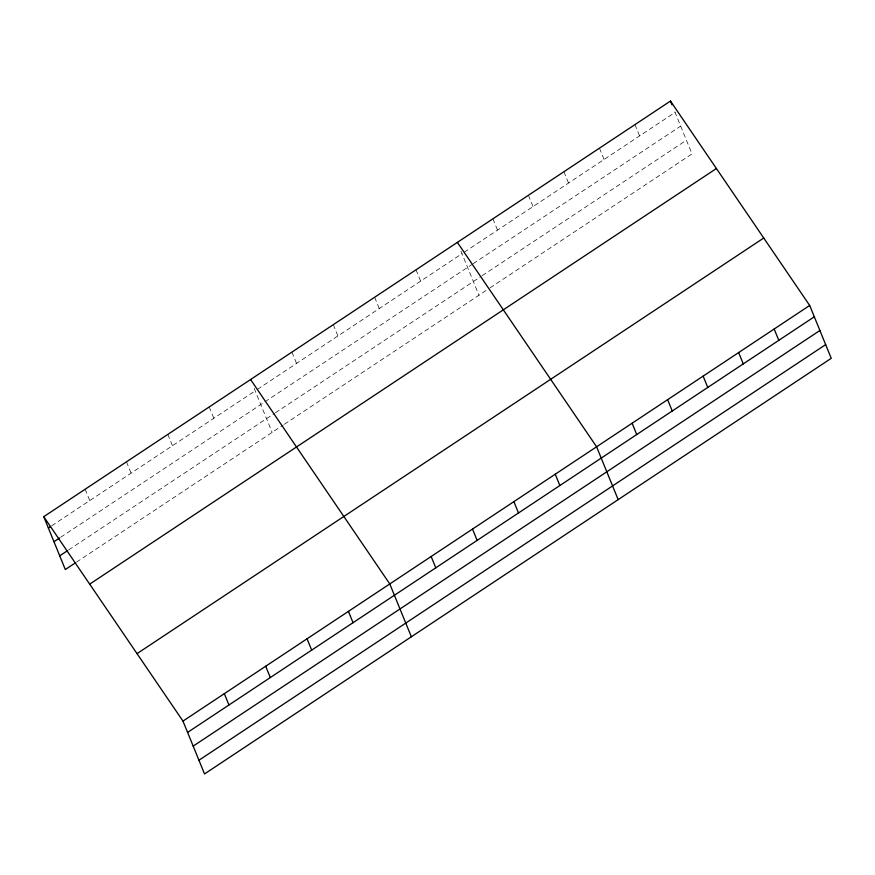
<?xml version="1.0" encoding="UTF-8"?>
<svg xmlns="http://www.w3.org/2000/svg" width="875" height="875" viewBox="0 0 875 875"><rect width="100%" height="100%" fill="white"/><g stroke="black" fill="none" stroke-linecap="round" stroke-linejoin="round"><path stroke-width="0.66" stroke-dasharray="4.38 3.28" d="M51.723 525.788L255.183 390.852M257.425 389.364L462 253.695M464.22 252.219L675.084 112.383M60.67 537.261L472.03 264.458M473.145 263.714L680.673 126.088M68.666 549.905L274.367 413.481M275.483 412.738L481.13 276.369M482.234 275.625L686.438 140.197M76.497 562.122L283.314 424.966M284.43 424.222L488.939 288.597M490.044 287.864L692.027 153.902L674.056 109.867M634.955 124.611L639.57 135.931M599.441 148.159L604.056 159.48M563.927 171.719L568.542 183.039M528.413 195.267L533.028 206.588M492.898 218.816L497.514 230.136M460.972 251.18L478.953 295.214M416.019 269.806L420.634 281.127M374.653 297.238L379.28 308.558M333.288 324.669L337.914 335.989M291.933 352.1L296.548 363.42M254.155 388.336L272.136 432.381M209.202 406.962L213.828 418.283M167.836 434.394L172.463 445.714M126.481 461.825L131.097 473.145M85.116 489.256L89.731 500.577"/><path stroke-width="1.31" d="M43.75 516.688L670.469 101.062L809.681 305.462L831.25 358.312L204.531 773.938L182.973 721.098L43.75 516.688L65.319 569.538L75.381 562.866M48.366 528.008L50.608 526.531M53.966 541.712L59.555 538.005M59.73 555.833L67.55 550.638M89.688 584.139L716.406 168.514M137.025 653.636L763.744 238.011M182.973 721.098L809.681 305.462M187.589 732.419L814.308 316.783M193.178 746.123L819.897 330.488M198.942 760.244L825.661 344.608M457.384 242.375L596.597 446.775L618.166 499.625M250.567 379.531L389.78 583.942L411.348 636.781M774.167 329.022L778.794 340.342M670.469 101.062L672 104.836M738.653 352.57L743.28 363.891M703.139 376.119L707.766 387.439M667.625 399.678L672.252 410.998M632.111 423.227L636.737 434.547M555.242 474.206L559.858 485.527M513.877 501.637L518.492 512.969M472.511 529.069L477.127 540.4M431.145 556.5L435.772 567.831M348.425 611.373L353.041 622.694M307.059 638.805L311.675 650.125M265.694 666.236L270.309 677.556M224.328 693.667L228.955 704.987"/></g></svg>
